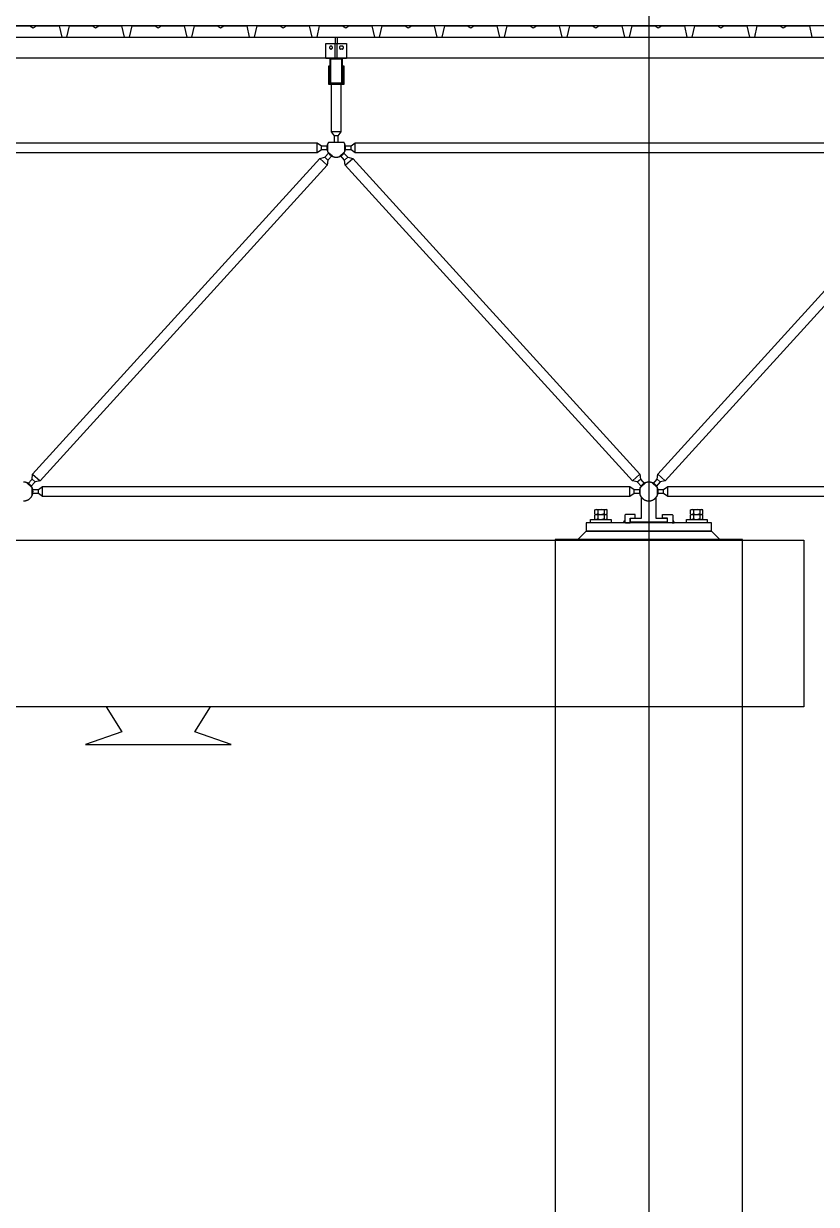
# Model space of a CAD drawing. Header units: centimetres. Extents: x 26200 to 152500, y -600 to 9300.
# Drawn here: x 130665 to 131045, y 1481 to 2048 of the extents above; entities that cross this region are included whole.
import ezdxf

# ---------------------------------------------------------------- set-up
doc = ezdxf.new("R2010")
doc.units = ezdxf.units.CM
doc.layers.add('ROTAS-KESIT-KANAL-UFLEME', color=20, linetype='Continuous')
doc.layers.add('ROTAS-MIMARI-KESIT', color=8, linetype='Continuous')

msp = doc.modelspace()

# ---------------------------------------------------------------- hatches: boundary and pattern name
at = {"layer": 'ROTAS-MIMARI-KESIT'}
for points in [[(130953.2, 1808.69), (130953.5, 1808.39), (130952.5, 1808.39), (130952.5, 1808.42), (130952.5, 1808.45), (130952.5, 1808.49), (130952.51, 1808.52), (130952.51, 1808.56), (130952.52, 1808.59), (130952.53, 1808.62), (130952.53, 1808.66), (130952.54, 1808.69), (130952.56, 1808.72), (130952.57, 1808.75), (130952.58, 1808.79), (130952.59, 1808.82), (130952.61, 1808.85), (130952.63, 1808.88), (130952.64, 1808.91), (130952.66, 1808.94), (130952.68, 1808.96), (130952.7, 1808.99), (130952.72, 1809.02), (130952.74, 1809.04), (130952.77, 1809.07), (130952.79, 1809.09), (130952.82, 1809.12), (130952.84, 1809.14), (130952.87, 1809.16), (130952.89, 1809.18), (130952.92, 1809.2), (130952.95, 1809.22), (130952.98, 1809.24), (130953.01, 1809.26), (130953.04, 1809.28), (130953.07, 1809.29), (130953.1, 1809.3), (130953.13, 1809.32), (130953.17, 1809.33), (130953.2, 1809.34)], [(130976.2, 1808.69), (130975.9, 1808.39), (130976.9, 1808.39), (130976.9, 1808.42), (130976.9, 1808.45), (130976.89, 1808.49), (130976.89, 1808.52), (130976.88, 1808.56), (130976.88, 1808.59), (130976.87, 1808.62), (130976.86, 1808.66), (130976.85, 1808.69), (130976.84, 1808.72), (130976.83, 1808.75), (130976.81, 1808.79), (130976.8, 1808.82), (130976.78, 1808.85), (130976.77, 1808.88), (130976.75, 1808.91), (130976.73, 1808.94), (130976.71, 1808.96), (130976.69, 1808.99), (130976.67, 1809.02), (130976.65, 1809.04), (130976.63, 1809.07), (130976.6, 1809.09), (130976.58, 1809.12), (130976.55, 1809.14), (130976.53, 1809.16), (130976.5, 1809.18), (130976.47, 1809.2), (130976.44, 1809.22), (130976.42, 1809.24), (130976.39, 1809.26), (130976.36, 1809.28), (130976.32, 1809.29), (130976.29, 1809.3), (130976.26, 1809.32), (130976.23, 1809.33), (130976.2, 1809.34)]]:
    msp.add_hatch(color=256, dxfattribs=at).paths.add_polyline_path(points, flags=0)

# ---------------------------------------------------------------- linework, layer by layer
at = {"layer": 'ROTAS-KESIT-KANAL-UFLEME'}
msp.add_lwpolyline([(130417.23, 1800), (131039.1, 1800), (131039.1, 1720), (130417.23, 1720)], close=True, dxfattribs=at)
msp.add_lwpolyline([(130704.36, 1720), (130711.86, 1708), (130694.36, 1702), (130764.36, 1702), (130746.86, 1708), (130754.36, 1720)], dxfattribs=at)
at = {"layer": 'ROTAS-MIMARI-KESIT'}
for p, q in [((130938.76, 1814.51), (130939.24, 1814.79)), ((130938.76, 1812.66), (130938.76, 1814.51)), ((130939.24, 1814.79), (130940.2, 1814.79)), ((130940.2, 1814.51), (130939.72, 1814.79)), ((130940.2, 1814.79), (130943.2, 1814.79)), ((130940.2, 1814.51), (130941.2, 1814.79)), ((130940.2, 1814.51), (130940.2, 1812.66)), ((130943.2, 1814.51), (130942.2, 1814.79)), ((130943.2, 1814.79), (130944.16, 1814.79)), ((130943.2, 1814.51), (130943.68, 1814.79)), ((130943.2, 1814.51), (130943.2, 1812.66)), ((130944.64, 1814.51), (130944.16, 1814.79)), ((130944.64, 1812.66), (130944.64, 1814.51)), ((130984.76, 1814.51), (130985.24, 1814.79)), ((130984.76, 1812.66), (130984.76, 1814.51)), ((130985.24, 1814.79), (130986.2, 1814.79)), ((130986.2, 1814.51), (130985.72, 1814.79)), ((130986.2, 1814.79), (130989.2, 1814.79)), ((130986.2, 1814.51), (130987.2, 1814.79)), ((130986.2, 1814.51), (130986.2, 1812.66)), ((130989.2, 1814.51), (130988.2, 1814.79)), ((130989.2, 1814.79), (130990.16, 1814.79)), ((130989.2, 1814.51), (130989.68, 1814.79)), ((130989.2, 1814.51), (130989.2, 1812.66)), ((130990.64, 1814.51), (130990.16, 1814.79)), ((130990.64, 1812.66), (130990.64, 1814.51)), ((130938.76, 1812.66), (130939.24, 1812.39)), ((130938.76, 1812.11), (130939.24, 1812.39)), ((130938.76, 1810.26), (130938.76, 1812.11)), ((130938.76, 1810.26), (130939.24, 1809.99)), ((130939.24, 1812.39), (130940.2, 1812.39)), ((130939.24, 1812.39), (130940.2, 1812.39)), ((130939.24, 1809.99), (130940.2, 1809.99)), ((130940.2, 1812.66), (130939.72, 1812.39)), ((130940.2, 1812.11), (130939.72, 1812.39)), ((130940.2, 1810.26), (130939.72, 1809.99)), ((130940.2, 1812.66), (130941.2, 1812.39)), ((130940.2, 1812.39), (130943.2, 1812.39)), ((130940.2, 1812.39), (130943.2, 1812.39)), ((130940.2, 1812.11), (130941.2, 1812.39)), ((130940.2, 1812.11), (130940.2, 1810.26)), ((130940.2, 1810.26), (130941.2, 1809.99)), ((130940.2, 1809.99), (130943.2, 1809.99)), ((130943.2, 1812.66), (130942.2, 1812.39)), ((130943.2, 1812.11), (130942.2, 1812.39)), ((130943.2, 1810.26), (130942.2, 1809.99)), ((130943.2, 1812.66), (130943.68, 1812.39)), ((130943.2, 1812.39), (130944.16, 1812.39)), ((130943.2, 1812.39), (130944.16, 1812.39)), ((130943.2, 1812.11), (130943.68, 1812.39)), ((130943.2, 1812.11), (130943.2, 1810.26)), ((130943.2, 1810.26), (130943.68, 1809.99)), ((130943.2, 1809.99), (130944.16, 1809.99)), ((130944.64, 1812.66), (130944.16, 1812.39)), ((130944.64, 1812.11), (130944.16, 1812.39)), ((130944.64, 1810.26), (130944.16, 1809.99)), ((130944.64, 1810.26), (130944.64, 1812.11)), ((130984.76, 1812.66), (130985.24, 1812.39)), ((130984.76, 1812.11), (130985.24, 1812.39)), ((130984.76, 1810.26), (130984.76, 1812.11)), ((130984.76, 1810.26), (130985.24, 1809.99)), ((130985.24, 1812.39), (130986.2, 1812.39)), ((130985.24, 1812.39), (130986.2, 1812.39)), ((130985.24, 1809.99), (130986.2, 1809.99)), ((130986.2, 1812.66), (130985.72, 1812.39)), ((130986.2, 1812.11), (130985.72, 1812.39)), ((130986.2, 1810.26), (130985.72, 1809.99)), ((130986.2, 1812.66), (130987.2, 1812.39)), ((130986.2, 1812.39), (130989.2, 1812.39)), ((130986.2, 1812.39), (130989.2, 1812.39)), ((130986.2, 1812.11), (130987.2, 1812.39)), ((130986.2, 1812.11), (130986.2, 1810.26)), ((130986.2, 1810.26), (130987.2, 1809.99)), ((130986.2, 1809.99), (130989.2, 1809.99)), ((130989.2, 1812.66), (130988.2, 1812.39)), ((130989.2, 1812.11), (130988.2, 1812.39)), ((130989.2, 1810.26), (130988.2, 1809.99)), ((130989.2, 1812.66), (130989.68, 1812.39)), ((130989.2, 1812.39), (130990.16, 1812.39)), ((130989.2, 1812.39), (130990.16, 1812.39)), ((130989.2, 1812.11), (130989.68, 1812.39)), ((130989.2, 1812.11), (130989.2, 1810.26)), ((130989.2, 1810.26), (130989.68, 1809.99)), ((130989.2, 1809.99), (130990.16, 1809.99)), ((130990.64, 1812.66), (130990.16, 1812.39)), ((130990.64, 1812.11), (130990.16, 1812.39)), ((130990.64, 1810.26), (130990.16, 1809.99)), ((130990.64, 1810.26), (130990.64, 1812.11))]:
    msp.add_line(p, q, dxfattribs=at)
for points in [[(130964.7, 2658.48), (130964.7, 925.39)], [(147194.7, 2046.99), (129122.2, 2046.99)], [(130656.74, 2046.99), (130667.74, 2046.99), (130669.24, 2045.99), (130670.74, 2046.99), (130681.74, 2046.99), (130682.99, 2041.49), (130685.49, 2041.49), (130686.74, 2046.99), (130697.74, 2046.99), (130699.24, 2045.99), (130700.74, 2046.99), (130711.74, 2046.99), (130712.99, 2041.49), (130715.49, 2041.49), (130716.74, 2046.99), (130727.74, 2046.99), (130729.24, 2045.99), (130730.74, 2046.99), (130741.74, 2046.99), (130742.99, 2041.49), (130745.49, 2041.49), (130745.93, 2043.44)], [(130742.54, 2043.44), (130742.99, 2041.49), (130745.49, 2041.49), (130746.74, 2046.99), (130757.74, 2046.99), (130759.24, 2045.99), (130760.74, 2046.99), (130771.74, 2046.99), (130772.99, 2041.49), (130775.49, 2041.49), (130776.74, 2046.99), (130787.74, 2046.99), (130789.24, 2045.99), (130790.74, 2046.99), (130801.74, 2046.99), (130802.99, 2041.49), (130805.49, 2041.49), (130806.74, 2046.99), (130817.74, 2046.99), (130819.24, 2045.99), (130820.74, 2046.99), (130831.74, 2046.99), (130832.99, 2041.49), (130835.49, 2041.49), (130835.93, 2043.44)], [(130832.54, 2043.44), (130832.99, 2041.49), (130835.49, 2041.49), (130836.74, 2046.99), (130847.74, 2046.99), (130849.24, 2045.99), (130850.74, 2046.99), (130861.74, 2046.99), (130862.99, 2041.49), (130865.49, 2041.49), (130866.74, 2046.99), (130877.74, 2046.99), (130879.24, 2045.99), (130880.74, 2046.99), (130891.74, 2046.99), (130892.99, 2041.49), (130895.49, 2041.49), (130896.74, 2046.99), (130907.74, 2046.99), (130909.24, 2045.99), (130910.74, 2046.99), (130921.74, 2046.99), (130922.99, 2041.49), (130925.49, 2041.49), (130925.93, 2043.44)], [(130922.54, 2043.44), (130922.99, 2041.49), (130925.49, 2041.49), (130926.74, 2046.99), (130937.74, 2046.99), (130939.24, 2045.99), (130940.74, 2046.99), (130951.74, 2046.99), (130952.99, 2041.49), (130955.49, 2041.49), (130956.74, 2046.99), (130967.74, 2046.99), (130969.24, 2045.99), (130970.74, 2046.99), (130981.74, 2046.99), (130982.99, 2041.49), (130985.49, 2041.49), (130986.74, 2046.99), (130997.74, 2046.99), (130999.24, 2045.99), (131000.74, 2046.99), (131011.74, 2046.99), (131012.99, 2041.49), (131015.49, 2041.49), (131015.93, 2043.44)], [(131012.54, 2043.44), (131012.99, 2041.49), (131015.49, 2041.49), (131016.74, 2046.99), (131027.74, 2046.99), (131029.24, 2045.99), (131030.74, 2046.99), (131041.74, 2046.99), (131042.99, 2041.49), (131045.49, 2041.49)], [(129112.2, 2041.49), (138109.7, 2041.49)], [(130814.2, 2041.49), (130814.2, 2038.49)], [(130815.2, 2041.49), (130815.2, 2038.49)], [(130814.2, 2031.49), (130814.2, 2038.49)], [(130815.2, 2031.49), (130815.2, 2038.49)], [(130816.9, 2037.19), (130816.88, 2037.19), (130816.87, 2037.19), (130816.85, 2037.18), (130816.83, 2037.18), (130816.82, 2037.18), (130816.8, 2037.18), (130816.79, 2037.18), (130816.77, 2037.17), (130816.75, 2037.17), (130816.74, 2037.17), (130816.72, 2037.16), (130816.7, 2037.16), (130816.69, 2037.15), (130816.67, 2037.15), (130816.66, 2037.14), (130816.64, 2037.14), (130816.62, 2037.13), (130816.61, 2037.12), (130816.59, 2037.12), (130816.58, 2037.11), (130816.56, 2037.1), (130816.54, 2037.09), (130816.53, 2037.08), (130816.51, 2037.07), (130816.5, 2037.06), (130816.48, 2037.05), (130816.47, 2037.04), (130816.46, 2037.03), (130816.44, 2037.02), (130816.43, 2037.01), (130816.42, 2036.99), (130816.4, 2036.98), (130816.39, 2036.97), (130816.38, 2036.96), (130816.37, 2036.94), (130816.35, 2036.93), (130816.34, 2036.91), (130816.33, 2036.9), (130816.32, 2036.88), (130816.31, 2036.87), (130816.3, 2036.85), (130816.29, 2036.84), (130816.28, 2036.82), (130816.28, 2036.81), (130816.27, 2036.79), (130816.26, 2036.78), (130816.25, 2036.76), (130816.25, 2036.74), (130816.24, 2036.73), (130816.23, 2036.71), (130816.23, 2036.7), (130816.22, 2036.68), (130816.22, 2036.66), (130816.22, 2036.65), (130816.21, 2036.63), (130816.21, 2036.61), (130816.21, 2036.6), (130816.2, 2036.58), (130816.2, 2036.57), (130816.2, 2036.55), (130816.2, 2036.53), (130816.2, 2036.52), (130816.2, 2036.5), (130816.2, 2036.49), (130816.2, 2036.47), (130816.2, 2036.46), (130816.2, 2036.44), (130816.2, 2036.42), (130816.2, 2036.41), (130816.2, 2036.39), (130816.21, 2036.38), (130816.21, 2036.36), (130816.21, 2036.34), (130816.22, 2036.33), (130816.22, 2036.31), (130816.22, 2036.29), (130816.23, 2036.28), (130816.23, 2036.26), (130816.24, 2036.25), (130816.25, 2036.23), (130816.25, 2036.21), (130816.26, 2036.2), (130816.27, 2036.18), (130816.28, 2036.16), (130816.28, 2036.15), (130816.29, 2036.13), (130816.3, 2036.12), (130816.31, 2036.1), (130816.32, 2036.09), (130816.33, 2036.07), (130816.34, 2036.06), (130816.35, 2036.05), (130816.37, 2036.03), (130816.38, 2036.02), (130816.39, 2036), (130816.4, 2035.99), (130816.42, 2035.98), (130816.43, 2035.97), (130816.44, 2035.95), (130816.46, 2035.94), (130816.47, 2035.93), (130816.48, 2035.92), (130816.5, 2035.91), (130816.51, 2035.9), (130816.53, 2035.89), (130816.54, 2035.88), (130816.56, 2035.87), (130816.58, 2035.86), (130816.59, 2035.86), (130816.61, 2035.85), (130816.62, 2035.84), (130816.64, 2035.84), (130816.66, 2035.83), (130816.67, 2035.82), (130816.69, 2035.82), (130816.7, 2035.81), (130816.72, 2035.81), (130816.74, 2035.81), (130816.75, 2035.8), (130816.77, 2035.8), (130816.79, 2035.8), (130816.8, 2035.79), (130816.82, 2035.79), (130816.83, 2035.79), (130816.85, 2035.79), (130816.87, 2035.79), (130816.88, 2035.79), (130816.9, 2035.79)], [(130817.5, 2037.19), (130816.9, 2037.19)], [(130817.5, 2035.79), (130816.9, 2035.79)], [(130817.5, 2035.79), (130817.51, 2035.79), (130817.53, 2035.79), (130817.54, 2035.79), (130817.56, 2035.79), (130817.58, 2035.79), (130817.59, 2035.79), (130817.61, 2035.8), (130817.62, 2035.8), (130817.64, 2035.8), (130817.66, 2035.81), (130817.67, 2035.81), (130817.69, 2035.81), (130817.71, 2035.82), (130817.72, 2035.82), (130817.74, 2035.83), (130817.76, 2035.84), (130817.77, 2035.84), (130817.79, 2035.85), (130817.8, 2035.86), (130817.82, 2035.86), (130817.83, 2035.87), (130817.85, 2035.88), (130817.87, 2035.89), (130817.88, 2035.9), (130817.9, 2035.91), (130817.91, 2035.92), (130817.92, 2035.93), (130817.94, 2035.94), (130817.95, 2035.95), (130817.97, 2035.97), (130817.98, 2035.98), (130817.99, 2035.99), (130818.01, 2036), (130818.02, 2036.02), (130818.03, 2036.03), (130818.04, 2036.05), (130818.05, 2036.06), (130818.06, 2036.07), (130818.07, 2036.09), (130818.08, 2036.1), (130818.09, 2036.12), (130818.1, 2036.13), (130818.11, 2036.15), (130818.12, 2036.16), (130818.13, 2036.18), (130818.13, 2036.2), (130818.14, 2036.21), (130818.15, 2036.23), (130818.15, 2036.25), (130818.16, 2036.26), (130818.17, 2036.28), (130818.17, 2036.29), (130818.17, 2036.31), (130818.18, 2036.33), (130818.18, 2036.34), (130818.19, 2036.36), (130818.19, 2036.38), (130818.19, 2036.39), (130818.19, 2036.41), (130818.19, 2036.42), (130818.2, 2036.44), (130818.2, 2036.46), (130818.2, 2036.47), (130818.2, 2036.49), (130818.2, 2036.5), (130818.2, 2036.52), (130818.2, 2036.53), (130818.19, 2036.55), (130818.19, 2036.57), (130818.19, 2036.58), (130818.19, 2036.6), (130818.19, 2036.61), (130818.18, 2036.63), (130818.18, 2036.65), (130818.17, 2036.66), (130818.17, 2036.68), (130818.17, 2036.7), (130818.16, 2036.71), (130818.15, 2036.73), (130818.15, 2036.74), (130818.14, 2036.76), (130818.13, 2036.78), (130818.13, 2036.79), (130818.12, 2036.81), (130818.11, 2036.82), (130818.1, 2036.84), (130818.09, 2036.85), (130818.08, 2036.87), (130818.07, 2036.88), (130818.06, 2036.9), (130818.05, 2036.91), (130818.04, 2036.93), (130818.03, 2036.94), (130818.02, 2036.96), (130818.01, 2036.97), (130817.99, 2036.98), (130817.98, 2036.99), (130817.97, 2037.01), (130817.95, 2037.02), (130817.94, 2037.03), (130817.92, 2037.04), (130817.91, 2037.05), (130817.9, 2037.06), (130817.88, 2037.07), (130817.87, 2037.08), (130817.85, 2037.09), (130817.83, 2037.1), (130817.82, 2037.11), (130817.8, 2037.12), (130817.79, 2037.12), (130817.77, 2037.13), (130817.76, 2037.14), (130817.74, 2037.14), (130817.72, 2037.15), (130817.71, 2037.15), (130817.69, 2037.16), (130817.67, 2037.16), (130817.66, 2037.17), (130817.64, 2037.17), (130817.62, 2037.17), (130817.61, 2037.18), (130817.59, 2037.18), (130817.58, 2037.18), (130817.56, 2037.18), (130817.54, 2037.18), (130817.53, 2037.19), (130817.51, 2037.19), (130817.5, 2037.19)], [(129112.2, 2031.49), (138109.7, 2031.49)], [(130809.7, 2031.49), (130819.7, 2031.49)], [(130817.7, 2019.19), (130817.7, 2031.19), (130811.7, 2031.19), (130811.7, 2019.19)], [(130811.1, 2025.89), (130811.6, 2025.89)], [(130811.1, 2024.49), (130811.6, 2024.49)], [(130817.8, 2025.89), (130818.3, 2025.89)], [(130817.8, 2024.49), (130818.3, 2024.49)], [(130812.28, 2018.69), (130812.28, 1996.09), (130813.7, 1994.09), (130813.7, 1991.09)], [(130815.7, 1991.09), (130815.7, 1994.09), (130817.11, 1996.09), (130817.11, 2018.69)], [(130817.11, 1996.09), (130812.28, 1996.09)], [(130518.8, 1989.39), (130521.8, 1989.39), (130523.8, 1990.8), (130805.6, 1990.8), (130807.6, 1989.39), (130810.6, 1989.39)], [(130805.6, 1985.97), (130805.6, 1990.8)], [(130811.1, 1991.09), (130811.01, 1990.97), (130810.93, 1990.84), (130810.85, 1990.71), (130810.77, 1990.58), (130810.7, 1990.45), (130810.63, 1990.31), (130810.56, 1990.17), (130810.51, 1990.02), (130810.45, 1989.88), (130810.43, 1989.8), (130810.4, 1989.73), (130810.38, 1989.65), (130810.36, 1989.57), (130810.34, 1989.5), (130810.32, 1989.42), (130810.3, 1989.34), (130810.28, 1989.26), (130810.27, 1989.19), (130810.26, 1989.11), (130810.24, 1989.03), (130810.23, 1988.95), (130810.22, 1988.87), (130810.22, 1988.79), (130810.21, 1988.71), (130810.2, 1988.63), (130810.2, 1988.55), (130810.2, 1988.47), (130810.2, 1988.39), (130810.2, 1988.31), (130810.2, 1988.23), (130810.2, 1988.15), (130810.21, 1988.07), (130810.21, 1987.99), (130810.22, 1987.92), (130810.23, 1987.84), (130810.24, 1987.76), (130810.25, 1987.68), (130810.28, 1987.53), (130810.31, 1987.37), (130810.35, 1987.22), (130810.39, 1987.07), (130810.44, 1986.93), (130810.49, 1986.79), (130810.55, 1986.65), (130810.61, 1986.51), (130810.67, 1986.37), (130810.74, 1986.24), (130810.81, 1986.11), (130810.89, 1985.98), (130810.98, 1985.86), (130811.07, 1985.73), (130811.16, 1985.61), (130811.26, 1985.49), (130811.36, 1985.37), (130811.47, 1985.25), (130811.52, 1985.2), (130811.58, 1985.14), (130811.64, 1985.09), (130811.69, 1985.04), (130811.75, 1984.98), (130811.81, 1984.93), (130811.88, 1984.88), (130811.94, 1984.83), (130812, 1984.78), (130812.07, 1984.74), (130812.13, 1984.69), (130812.2, 1984.65), (130812.26, 1984.6), (130812.33, 1984.56), (130812.4, 1984.52), (130812.47, 1984.48), (130812.54, 1984.44), (130812.61, 1984.4), (130812.68, 1984.36), (130812.75, 1984.33), (130812.82, 1984.3), (130812.9, 1984.26), (130812.97, 1984.23), (130813.04, 1984.2), (130813.12, 1984.17), (130813.19, 1984.15), (130813.27, 1984.12), (130813.34, 1984.1), (130813.49, 1984.05), (130813.64, 1984.01), (130813.79, 1983.98), (130813.95, 1983.95), (130814.1, 1983.93), (130814.25, 1983.91), (130814.4, 1983.9), (130814.55, 1983.89), (130814.7, 1983.89), (130814.85, 1983.89), (130815, 1983.9), (130815.15, 1983.91), (130815.3, 1983.93), (130815.45, 1983.95), (130815.6, 1983.98), (130815.75, 1984.01), (130815.9, 1984.05), (130816.05, 1984.1), (130816.13, 1984.12), (130816.2, 1984.15), (130816.28, 1984.17), (130816.35, 1984.2), (130816.43, 1984.23), (130816.5, 1984.26), (130816.57, 1984.3), (130816.64, 1984.33), (130816.71, 1984.36), (130816.79, 1984.4), (130816.86, 1984.44), (130816.93, 1984.48), (130816.99, 1984.52), (130817.06, 1984.56), (130817.13, 1984.6), (130817.2, 1984.65), (130817.26, 1984.69), (130817.33, 1984.74), (130817.39, 1984.78), (130817.46, 1984.83), (130817.52, 1984.88), (130817.58, 1984.93), (130817.64, 1984.98), (130817.7, 1985.04), (130817.76, 1985.09), (130817.82, 1985.14), (130817.87, 1985.2), (130817.93, 1985.25), (130818.04, 1985.37), (130818.14, 1985.49), (130818.24, 1985.61), (130818.33, 1985.73), (130818.42, 1985.86), (130818.5, 1985.98), (130818.58, 1986.11), (130818.65, 1986.24), (130818.72, 1986.37), (130818.79, 1986.51), (130818.85, 1986.65), (130818.9, 1986.79), (130818.95, 1986.93), (130819, 1987.07), (130819.04, 1987.22), (130819.08, 1987.37), (130819.11, 1987.53), (130819.14, 1987.68), (130819.15, 1987.76), (130819.16, 1987.84), (130819.17, 1987.92), (130819.18, 1987.99), (130819.19, 1988.07), (130819.19, 1988.15), (130819.19, 1988.23), (130819.2, 1988.31), (130819.2, 1988.39), (130819.2, 1988.47), (130819.19, 1988.55), (130819.19, 1988.63), (130819.19, 1988.71), (130819.18, 1988.79), (130819.17, 1988.87), (130819.16, 1988.95), (130819.15, 1989.03), (130819.14, 1989.11), (130819.13, 1989.19), (130819.11, 1989.26), (130819.09, 1989.34), (130819.08, 1989.42), (130819.06, 1989.5), (130819.04, 1989.57), (130819.02, 1989.65), (130818.99, 1989.73), (130818.97, 1989.8), (130818.94, 1989.88), (130818.89, 1990.02), (130818.83, 1990.17), (130818.77, 1990.31), (130818.7, 1990.45), (130818.63, 1990.58), (130818.55, 1990.71), (130818.47, 1990.84), (130818.38, 1990.97), (130818.3, 1991.09)], [(130810.6, 1986.53), (130810.6, 1990.24)], [(130811.1, 1991.09), (130818.3, 1991.09)], [(130815.7, 1994.09), (130813.7, 1994.09)], [(130818.8, 1989.39), (130821.8, 1989.39), (130823.8, 1990.8), (131105.6, 1990.8), (131107.6, 1989.39), (131110.6, 1989.39)], [(130818.8, 1986.53), (130818.8, 1990.24)], [(130823.8, 1985.97), (130823.8, 1990.8)], [(130810.6, 1987.39), (130807.6, 1987.39), (130805.6, 1985.97), (130523.8, 1985.97), (130521.8, 1987.39), (130518.8, 1987.39)], [(130807.6, 1987.39), (130807.6, 1989.39)], [(130809.18, 1983.81), (130810.66, 1982.46)], [(130810.57, 1986.6), (130813.31, 1984.11)], [(130816.08, 1984.11), (130818.83, 1986.6)], [(130818.73, 1982.46), (130820.21, 1983.81)], [(131110.6, 1987.39), (131107.6, 1987.39), (131105.6, 1985.97), (130823.8, 1985.97), (130821.8, 1987.39), (130818.8, 1987.39)], [(130821.8, 1987.39), (130821.8, 1989.39)], [(130806.79, 1983.28), (130810.36, 1980.03)], [(130819.03, 1980.03), (130822.61, 1983.28)], [(130669.03, 1831.74), (130672.61, 1828.5)], [(130956.79, 1828.5), (130960.36, 1831.74)], [(130969.03, 1831.74), (130972.61, 1828.5)], [(130664.6, 1818.89), (130664.7, 1818.89), (130664.8, 1818.89), (130664.9, 1818.89), (130665, 1818.9), (130665.1, 1818.9), (130665.2, 1818.92), (130665.31, 1818.93), (130665.41, 1818.94), (130665.52, 1818.96), (130665.62, 1818.98), (130665.73, 1819.01), (130665.83, 1819.03), (130665.94, 1819.06), (130666.04, 1819.09), (130666.15, 1819.13), (130666.25, 1819.16), (130666.35, 1819.2), (130666.46, 1819.25), (130666.56, 1819.29), (130666.66, 1819.34), (130666.76, 1819.39), (130666.86, 1819.44), (130666.96, 1819.5), (130667.06, 1819.56), (130667.16, 1819.62), (130667.26, 1819.68), (130667.35, 1819.75), (130667.44, 1819.82), (130667.53, 1819.89), (130667.62, 1819.97), (130667.71, 1820.04), (130667.8, 1820.12), (130667.88, 1820.2), (130667.96, 1820.29), (130668.04, 1820.37), (130668.12, 1820.46), (130668.19, 1820.55), (130668.26, 1820.64), (130668.33, 1820.73), (130668.4, 1820.83), (130668.46, 1820.92), (130668.53, 1821.02), (130668.58, 1821.12), (130668.64, 1821.22), (130668.69, 1821.32), (130668.75, 1821.42), (130668.79, 1821.52), (130668.84, 1821.63), (130668.88, 1821.73), (130668.92, 1821.83), (130668.96, 1821.94), (130668.99, 1822.04), (130669.02, 1822.15), (130669.05, 1822.25), (130669.08, 1822.36), (130669.1, 1822.46), (130669.12, 1822.57), (130669.14, 1822.67), (130669.16, 1822.78), (130669.17, 1822.88), (130669.18, 1822.98), (130669.19, 1823.08), (130669.19, 1823.19), (130669.2, 1823.29), (130669.2, 1823.39), (130669.2, 1823.49), (130669.19, 1823.59), (130669.19, 1823.69), (130669.18, 1823.79), (130669.17, 1823.89), (130669.16, 1824), (130669.14, 1824.1), (130669.12, 1824.21), (130669.1, 1824.31), (130669.08, 1824.41), (130669.05, 1824.52), (130669.02, 1824.62), (130668.99, 1824.73), (130668.96, 1824.83), (130668.92, 1824.94), (130668.88, 1825.04), (130668.84, 1825.15), (130668.79, 1825.25), (130668.75, 1825.35), (130668.69, 1825.45), (130668.64, 1825.55), (130668.58, 1825.65), (130668.53, 1825.75), (130668.46, 1825.85), (130668.4, 1825.94), (130668.33, 1826.04), (130668.26, 1826.13), (130668.19, 1826.22), (130668.12, 1826.31), (130668.04, 1826.4), (130667.96, 1826.49), (130667.88, 1826.57), (130667.8, 1826.65), (130667.71, 1826.73), (130667.62, 1826.81), (130667.53, 1826.88), (130667.44, 1826.95), (130667.35, 1827.02), (130667.26, 1827.09), (130667.16, 1827.15), (130667.06, 1827.21), (130666.96, 1827.27), (130666.86, 1827.33), (130666.76, 1827.38), (130666.66, 1827.43), (130666.56, 1827.48), (130666.46, 1827.53), (130666.35, 1827.57), (130666.25, 1827.61), (130666.15, 1827.65), (130666.04, 1827.68), (130665.94, 1827.71), (130665.83, 1827.74), (130665.73, 1827.77), (130665.62, 1827.79), (130665.52, 1827.81), (130665.41, 1827.83), (130665.31, 1827.84), (130665.2, 1827.86), (130665.1, 1827.87), (130665, 1827.88), (130664.9, 1827.88), (130664.8, 1827.89), (130664.7, 1827.89), (130664.6, 1827.89)], [(130666.08, 1827.67), (130668.83, 1825.17)], [(130668.73, 1829.31), (130670.21, 1827.97)], [(130668.8, 1824.39), (130671.8, 1824.39), (130673.8, 1825.8), (130955.6, 1825.8), (130957.6, 1824.39), (130960.6, 1824.39)], [(130668.8, 1821.53), (130668.8, 1825.24)], [(130673.8, 1820.97), (130673.8, 1825.8)], [(130955.6, 1820.97), (130955.6, 1825.8)], [(130959.18, 1827.97), (130960.66, 1829.31)], [(130968.3, 1820.69), (130968.38, 1820.81), (130968.47, 1820.93), (130968.55, 1821.06), (130968.63, 1821.19), (130968.7, 1821.33), (130968.77, 1821.46), (130968.83, 1821.61), (130968.89, 1821.75), (130968.94, 1821.9), (130968.97, 1821.97), (130968.99, 1822.05), (130969.02, 1822.12), (130969.04, 1822.2), (130969.06, 1822.28), (130969.08, 1822.35), (130969.09, 1822.43), (130969.11, 1822.51), (130969.13, 1822.59), (130969.14, 1822.67), (130969.15, 1822.74), (130969.16, 1822.82), (130969.17, 1822.9), (130969.18, 1822.98), (130969.19, 1823.06), (130969.19, 1823.14), (130969.19, 1823.22), (130969.2, 1823.3), (130969.2, 1823.38), (130969.2, 1823.46), (130969.19, 1823.54), (130969.19, 1823.62), (130969.19, 1823.7), (130969.18, 1823.78), (130969.17, 1823.86), (130969.16, 1823.94), (130969.15, 1824.01), (130969.14, 1824.09), (130969.11, 1824.25), (130969.08, 1824.4), (130969.04, 1824.55), (130969, 1824.7), (130968.95, 1824.84), (130968.9, 1824.99), (130968.85, 1825.13), (130968.79, 1825.27), (130968.72, 1825.4), (130968.65, 1825.53), (130968.58, 1825.66), (130968.5, 1825.79), (130968.42, 1825.92), (130968.33, 1826.04), (130968.24, 1826.17), (130968.14, 1826.29), (130968.04, 1826.4), (130967.93, 1826.52), (130967.87, 1826.58), (130967.82, 1826.63), (130967.76, 1826.68), (130967.7, 1826.74), (130967.64, 1826.79), (130967.58, 1826.84), (130967.52, 1826.89), (130967.46, 1826.94), (130967.39, 1826.99), (130967.33, 1827.04), (130967.26, 1827.08), (130967.2, 1827.13), (130967.13, 1827.17), (130967.06, 1827.21), (130966.99, 1827.26), (130966.93, 1827.3), (130966.86, 1827.34), (130966.79, 1827.37), (130966.71, 1827.41), (130966.64, 1827.44), (130966.57, 1827.48), (130966.5, 1827.51), (130966.43, 1827.54), (130966.35, 1827.57), (130966.28, 1827.6), (130966.2, 1827.63), (130966.13, 1827.65), (130966.05, 1827.68), (130965.9, 1827.72), (130965.75, 1827.76), (130965.6, 1827.79), (130965.45, 1827.82), (130965.3, 1827.85), (130965.15, 1827.86), (130965, 1827.88), (130964.85, 1827.88), (130964.7, 1827.89), (130964.55, 1827.88), (130964.4, 1827.88), (130964.25, 1827.86), (130964.1, 1827.85), (130963.95, 1827.82), (130963.79, 1827.79), (130963.64, 1827.76), (130963.49, 1827.72), (130963.34, 1827.68), (130963.27, 1827.65), (130963.19, 1827.63), (130963.12, 1827.6), (130963.04, 1827.57), (130962.97, 1827.54), (130962.9, 1827.51), (130962.82, 1827.48), (130962.75, 1827.44), (130962.68, 1827.41), (130962.61, 1827.37), (130962.54, 1827.34), (130962.47, 1827.3), (130962.4, 1827.26), (130962.33, 1827.21), (130962.26, 1827.17), (130962.2, 1827.13), (130962.13, 1827.08), (130962.07, 1827.04), (130962, 1826.99), (130961.94, 1826.94), (130961.88, 1826.89), (130961.81, 1826.84), (130961.75, 1826.79), (130961.69, 1826.74), (130961.64, 1826.68), (130961.58, 1826.63), (130961.52, 1826.58), (130961.47, 1826.52), (130961.36, 1826.4), (130961.26, 1826.29), (130961.16, 1826.17), (130961.07, 1826.04), (130960.98, 1825.92), (130960.89, 1825.79), (130960.81, 1825.66), (130960.74, 1825.53), (130960.67, 1825.4), (130960.61, 1825.27), (130960.55, 1825.13), (130960.49, 1824.99), (130960.44, 1824.84), (130960.39, 1824.7), (130960.35, 1824.55), (130960.31, 1824.4), (130960.28, 1824.25), (130960.25, 1824.09), (130960.24, 1824.01), (130960.23, 1823.94), (130960.22, 1823.86), (130960.21, 1823.78), (130960.21, 1823.7), (130960.2, 1823.62), (130960.2, 1823.54), (130960.2, 1823.46), (130960.2, 1823.38), (130960.2, 1823.3), (130960.2, 1823.22), (130960.2, 1823.14), (130960.21, 1823.06), (130960.22, 1822.98), (130960.22, 1822.9), (130960.23, 1822.82), (130960.24, 1822.74), (130960.26, 1822.67), (130960.27, 1822.59), (130960.28, 1822.51), (130960.3, 1822.43), (130960.32, 1822.35), (130960.34, 1822.28), (130960.36, 1822.2), (130960.38, 1822.12), (130960.4, 1822.05), (130960.43, 1821.97), (130960.45, 1821.9), (130960.51, 1821.75), (130960.56, 1821.61), (130960.63, 1821.46), (130960.7, 1821.33), (130960.77, 1821.19), (130960.85, 1821.06), (130960.93, 1820.93), (130961.01, 1820.81), (130961.1, 1820.69)], [(130960.57, 1825.17), (130963.31, 1827.67)], [(130960.6, 1821.53), (130960.6, 1825.24)], [(130966.08, 1827.67), (130968.83, 1825.17)], [(130968.73, 1829.31), (130970.21, 1827.97)], [(130968.8, 1824.39), (130971.8, 1824.39), (130973.8, 1825.8), (131255.6, 1825.8), (131257.6, 1824.39), (131260.6, 1824.39)], [(130968.8, 1821.53), (130968.8, 1825.24)], [(130973.8, 1820.97), (130973.8, 1825.8)], [(130960.6, 1822.39), (130957.6, 1822.39), (130955.6, 1820.97), (130673.8, 1820.97), (130671.8, 1822.39), (130668.8, 1822.39)], [(130671.8, 1822.39), (130671.8, 1824.39)], [(130957.6, 1822.39), (130957.6, 1824.39)], [(130961.1, 1820.69), (130961.1, 1810.39)], [(130964.7, 1823.39), (130964.7, 1808.39)], [(130968.3, 1810.39), (130968.3, 1820.69)], [(131260.6, 1822.39), (131257.6, 1822.39), (131255.6, 1820.97), (130973.8, 1820.97), (130971.8, 1822.39), (130968.8, 1822.39)], [(130971.8, 1822.39), (130971.8, 1824.39)], [(130953.2, 1809.34), (130953.18, 1809.33), (130953.16, 1809.33), (130953.14, 1809.32), (130953.13, 1809.32), (130953.11, 1809.31), (130953.09, 1809.3), (130953.07, 1809.29), (130953.06, 1809.28), (130953.04, 1809.28), (130953.02, 1809.27), (130953.01, 1809.26), (130952.99, 1809.25), (130952.97, 1809.24), (130952.96, 1809.23), (130952.94, 1809.22), (130952.92, 1809.2), (130952.91, 1809.19), (130952.89, 1809.18), (130952.87, 1809.17), (130952.86, 1809.16), (130952.84, 1809.14), (130952.83, 1809.13), (130952.81, 1809.12), (130952.8, 1809.1), (130952.78, 1809.09), (130952.77, 1809.07), (130952.76, 1809.06), (130952.74, 1809.04), (130952.73, 1809.03), (130952.72, 1809.01), (130952.7, 1808.99), (130952.69, 1808.98), (130952.68, 1808.96), (130952.67, 1808.94), (130952.66, 1808.93), (130952.65, 1808.91), (130952.64, 1808.89), (130952.62, 1808.88), (130952.62, 1808.86), (130952.61, 1808.84), (130952.6, 1808.82), (130952.59, 1808.8), (130952.58, 1808.78), (130952.57, 1808.77), (130952.56, 1808.75), (130952.56, 1808.73), (130952.55, 1808.71), (130952.54, 1808.69), (130952.54, 1808.67), (130952.53, 1808.65), (130952.53, 1808.63), (130952.52, 1808.61), (130952.52, 1808.59), (130952.52, 1808.58), (130952.51, 1808.56), (130952.51, 1808.54), (130952.51, 1808.52), (130952.5, 1808.5), (130952.5, 1808.48), (130952.5, 1808.46), (130952.5, 1808.44), (130952.5, 1808.42), (130952.5, 1808.41), (130952.5, 1808.39)], [(130953.5, 1808.39), (130952.5, 1808.39)], [(130953.5, 1808.39), (130953.2, 1808.69)], [(130961.1, 1810.39), (130955.8, 1810.39)], [(130955.8, 1810.39), (130955.8, 1808.79)], [(130955.8, 1808.79), (130973.6, 1808.79)], [(130956, 1808.39), (130956, 1808.59)], [(130956, 1808.59), (130973.39, 1808.59)], [(130973.39, 1808.39), (130956, 1808.39)], [(130956.05, 1808.59), (130956.05, 1808.79)], [(130973.6, 1810.39), (130968.3, 1810.39)], [(130973.35, 1808.59), (130973.35, 1808.79)], [(130973.39, 1808.39), (130973.39, 1808.59)], [(130973.6, 1808.79), (130973.6, 1810.39)], [(130975.9, 1808.39), (130976.2, 1808.69)], [(130975.9, 1808.39), (130976.9, 1808.39)], [(130976.9, 1808.39), (130976.9, 1808.41), (130976.9, 1808.42), (130976.9, 1808.44), (130976.89, 1808.46), (130976.89, 1808.48), (130976.89, 1808.5), (130976.89, 1808.52), (130976.89, 1808.54), (130976.88, 1808.56), (130976.88, 1808.58), (130976.88, 1808.59), (130976.87, 1808.61), (130976.87, 1808.63), (130976.86, 1808.65), (130976.86, 1808.67), (130976.85, 1808.69), (130976.84, 1808.71), (130976.84, 1808.73), (130976.83, 1808.75), (130976.82, 1808.77), (130976.82, 1808.78), (130976.81, 1808.8), (130976.8, 1808.82), (130976.79, 1808.84), (130976.78, 1808.86), (130976.77, 1808.88), (130976.76, 1808.89), (130976.75, 1808.91), (130976.74, 1808.93), (130976.73, 1808.94), (130976.72, 1808.96), (130976.7, 1808.98), (130976.69, 1808.99), (130976.68, 1809.01), (130976.67, 1809.03), (130976.65, 1809.04), (130976.64, 1809.06), (130976.63, 1809.07), (130976.61, 1809.09), (130976.6, 1809.1), (130976.58, 1809.12), (130976.57, 1809.13), (130976.55, 1809.14), (130976.54, 1809.16), (130976.52, 1809.17), (130976.51, 1809.18), (130976.49, 1809.19), (130976.47, 1809.2), (130976.46, 1809.22), (130976.44, 1809.23), (130976.42, 1809.24), (130976.41, 1809.25), (130976.39, 1809.26), (130976.37, 1809.27), (130976.36, 1809.28), (130976.34, 1809.28), (130976.32, 1809.29), (130976.3, 1809.3), (130976.29, 1809.31), (130976.27, 1809.32), (130976.25, 1809.32), (130976.23, 1809.33), (130976.22, 1809.33), (130976.2, 1809.34)], [(130919.7, 1800.39), (130919.7, 1200.39)], [(131009.7, 1800.39), (130919.7, 1800.39)], [(131009.7, 1200.39), (131009.7, 1800.39)]]:
    msp.add_lwpolyline(points, dxfattribs=at)
for points in [[(130809.7, 2038.49), (130819.7, 2038.49), (130819.7, 2031.19), (130809.7, 2031.19)], [(130812.9, 2036.49), (130812.9, 2036.5), (130812.9, 2036.52), (130812.9, 2036.53), (130812.89, 2036.55), (130812.89, 2036.57), (130812.89, 2036.58), (130812.89, 2036.6), (130812.89, 2036.61), (130812.88, 2036.63), (130812.88, 2036.65), (130812.87, 2036.66), (130812.87, 2036.68), (130812.87, 2036.7), (130812.86, 2036.71), (130812.85, 2036.73), (130812.85, 2036.74), (130812.84, 2036.76), (130812.83, 2036.78), (130812.83, 2036.79), (130812.82, 2036.81), (130812.81, 2036.82), (130812.8, 2036.84), (130812.79, 2036.85), (130812.78, 2036.87), (130812.77, 2036.88), (130812.76, 2036.9), (130812.75, 2036.91), (130812.74, 2036.93), (130812.73, 2036.94), (130812.72, 2036.96), (130812.71, 2036.97), (130812.69, 2036.98), (130812.68, 2036.99), (130812.67, 2037.01), (130812.65, 2037.02), (130812.64, 2037.03), (130812.62, 2037.04), (130812.61, 2037.05), (130812.6, 2037.06), (130812.58, 2037.07), (130812.57, 2037.08), (130812.55, 2037.09), (130812.53, 2037.1), (130812.52, 2037.11), (130812.5, 2037.12), (130812.49, 2037.12), (130812.47, 2037.13), (130812.46, 2037.14), (130812.44, 2037.14), (130812.42, 2037.15), (130812.41, 2037.15), (130812.39, 2037.16), (130812.37, 2037.16), (130812.36, 2037.17), (130812.34, 2037.17), (130812.32, 2037.17), (130812.31, 2037.18), (130812.29, 2037.18), (130812.28, 2037.18), (130812.26, 2037.18), (130812.24, 2037.18), (130812.23, 2037.19), (130812.21, 2037.19), (130812.2, 2037.19), (130812.18, 2037.19), (130812.17, 2037.19), (130812.15, 2037.18), (130812.13, 2037.18), (130812.12, 2037.18), (130812.1, 2037.18), (130812.09, 2037.18), (130812.07, 2037.17), (130812.05, 2037.17), (130812.04, 2037.17), (130812.02, 2037.16), (130812, 2037.16), (130811.99, 2037.15), (130811.97, 2037.15), (130811.96, 2037.14), (130811.94, 2037.14), (130811.92, 2037.13), (130811.91, 2037.12), (130811.89, 2037.12), (130811.88, 2037.11), (130811.86, 2037.1), (130811.84, 2037.09), (130811.83, 2037.08), (130811.81, 2037.07), (130811.8, 2037.06), (130811.78, 2037.05), (130811.77, 2037.04), (130811.76, 2037.03), (130811.74, 2037.02), (130811.73, 2037.01), (130811.72, 2036.99), (130811.7, 2036.98), (130811.69, 2036.97), (130811.68, 2036.96), (130811.67, 2036.94), (130811.65, 2036.93), (130811.64, 2036.91), (130811.63, 2036.9), (130811.62, 2036.88), (130811.61, 2036.87), (130811.6, 2036.85), (130811.59, 2036.84), (130811.58, 2036.82), (130811.58, 2036.81), (130811.57, 2036.79), (130811.56, 2036.78), (130811.55, 2036.76), (130811.55, 2036.74), (130811.54, 2036.73), (130811.53, 2036.71), (130811.53, 2036.7), (130811.52, 2036.68), (130811.52, 2036.66), (130811.52, 2036.65), (130811.51, 2036.63), (130811.51, 2036.61), (130811.51, 2036.6), (130811.5, 2036.58), (130811.5, 2036.57), (130811.5, 2036.55), (130811.5, 2036.53), (130811.5, 2036.52), (130811.5, 2036.5), (130811.5, 2036.49), (130811.5, 2036.47), (130811.5, 2036.46), (130811.5, 2036.44), (130811.5, 2036.42), (130811.5, 2036.41), (130811.5, 2036.39), (130811.51, 2036.38), (130811.51, 2036.36), (130811.51, 2036.34), (130811.52, 2036.33), (130811.52, 2036.31), (130811.52, 2036.29), (130811.53, 2036.28), (130811.53, 2036.26), (130811.54, 2036.25), (130811.55, 2036.23), (130811.55, 2036.21), (130811.56, 2036.2), (130811.57, 2036.18), (130811.58, 2036.16), (130811.58, 2036.15), (130811.59, 2036.13), (130811.6, 2036.12), (130811.61, 2036.1), (130811.62, 2036.09), (130811.63, 2036.07), (130811.64, 2036.06), (130811.65, 2036.05), (130811.67, 2036.03), (130811.68, 2036.02), (130811.69, 2036), (130811.7, 2035.99), (130811.72, 2035.98), (130811.73, 2035.97), (130811.74, 2035.95), (130811.76, 2035.94), (130811.77, 2035.93), (130811.78, 2035.92), (130811.8, 2035.91), (130811.81, 2035.9), (130811.83, 2035.89), (130811.84, 2035.88), (130811.86, 2035.87), (130811.88, 2035.86), (130811.89, 2035.86), (130811.91, 2035.85), (130811.92, 2035.84), (130811.94, 2035.84), (130811.96, 2035.83), (130811.97, 2035.82), (130811.99, 2035.82), (130812, 2035.81), (130812.02, 2035.81), (130812.04, 2035.81), (130812.05, 2035.8), (130812.07, 2035.8), (130812.09, 2035.8), (130812.1, 2035.79), (130812.12, 2035.79), (130812.13, 2035.79), (130812.15, 2035.79), (130812.17, 2035.79), (130812.18, 2035.79), (130812.2, 2035.79), (130812.21, 2035.79), (130812.23, 2035.79), (130812.24, 2035.79), (130812.26, 2035.79), (130812.28, 2035.79), (130812.29, 2035.79), (130812.31, 2035.8), (130812.32, 2035.8), (130812.34, 2035.8), (130812.36, 2035.81), (130812.37, 2035.81), (130812.39, 2035.81), (130812.41, 2035.82), (130812.42, 2035.82), (130812.44, 2035.83), (130812.46, 2035.84), (130812.47, 2035.84), (130812.49, 2035.85), (130812.5, 2035.86), (130812.52, 2035.86), (130812.53, 2035.87), (130812.55, 2035.88), (130812.57, 2035.89), (130812.58, 2035.9), (130812.6, 2035.91), (130812.61, 2035.92), (130812.62, 2035.93), (130812.64, 2035.94), (130812.65, 2035.95), (130812.67, 2035.97), (130812.68, 2035.98), (130812.69, 2035.99), (130812.71, 2036), (130812.72, 2036.02), (130812.73, 2036.03), (130812.74, 2036.05), (130812.75, 2036.06), (130812.76, 2036.07), (130812.77, 2036.09), (130812.78, 2036.1), (130812.79, 2036.12), (130812.8, 2036.13), (130812.81, 2036.15), (130812.82, 2036.16), (130812.83, 2036.18), (130812.83, 2036.2), (130812.84, 2036.21), (130812.85, 2036.23), (130812.85, 2036.25), (130812.86, 2036.26), (130812.87, 2036.28), (130812.87, 2036.29), (130812.87, 2036.31), (130812.88, 2036.33), (130812.88, 2036.34), (130812.89, 2036.36), (130812.89, 2036.38), (130812.89, 2036.39), (130812.89, 2036.41), (130812.89, 2036.42), (130812.9, 2036.44), (130812.9, 2036.46), (130812.9, 2036.47)], [(130817.4, 2030.89), (130812, 2030.89), (130812, 2019.49), (130817.4, 2019.49)], [(130811.1, 2027.69), (130811.6, 2027.69), (130811.6, 2019.19), (130817.8, 2019.19), (130817.8, 2027.69), (130818.3, 2027.69), (130818.3, 2018.69), (130811.1, 2018.69)], [(130666.72, 1827.09), (130668.73, 1829.31), (130669.03, 1831.74), (130806.79, 1983.28), (130809.18, 1983.81), (130811.2, 1986.03), (130812.68, 1984.68), (130810.66, 1982.46), (130810.36, 1980.03), (130672.61, 1828.5), (130670.21, 1827.97), (130668.2, 1825.75)], [(130961.2, 1825.75), (130959.18, 1827.97), (130956.79, 1828.5), (130819.03, 1980.03), (130818.73, 1982.46), (130816.72, 1984.68), (130818.2, 1986.03), (130820.21, 1983.81), (130822.61, 1983.28), (130960.36, 1831.74), (130960.66, 1829.31), (130962.68, 1827.09)], [(130966.72, 1827.09), (130968.73, 1829.31), (130969.03, 1831.74), (131106.79, 1983.28), (131109.18, 1983.81), (131111.2, 1986.03), (131112.68, 1984.68), (131110.66, 1982.46), (131110.36, 1980.03), (130972.61, 1828.5), (130970.21, 1827.97), (130968.2, 1825.75)], [(130969.2, 1823.39), (130969.2, 1823.49), (130969.19, 1823.59), (130969.19, 1823.69), (130969.18, 1823.79), (130969.17, 1823.89), (130969.16, 1824), (130969.14, 1824.1), (130969.12, 1824.21), (130969.1, 1824.31), (130969.08, 1824.41), (130969.05, 1824.52), (130969.02, 1824.62), (130968.99, 1824.73), (130968.96, 1824.83), (130968.92, 1824.94), (130968.88, 1825.04), (130968.84, 1825.15), (130968.79, 1825.25), (130968.75, 1825.35), (130968.69, 1825.45), (130968.64, 1825.55), (130968.58, 1825.65), (130968.53, 1825.75), (130968.46, 1825.85), (130968.4, 1825.94), (130968.33, 1826.04), (130968.26, 1826.13), (130968.19, 1826.22), (130968.12, 1826.31), (130968.04, 1826.4), (130967.96, 1826.49), (130967.88, 1826.57), (130967.8, 1826.65), (130967.71, 1826.73), (130967.62, 1826.81), (130967.53, 1826.88), (130967.44, 1826.95), (130967.35, 1827.02), (130967.26, 1827.09), (130967.16, 1827.15), (130967.06, 1827.21), (130966.96, 1827.27), (130966.86, 1827.33), (130966.76, 1827.38), (130966.66, 1827.43), (130966.56, 1827.48), (130966.46, 1827.53), (130966.35, 1827.57), (130966.25, 1827.61), (130966.15, 1827.65), (130966.04, 1827.68), (130965.94, 1827.71), (130965.83, 1827.74), (130965.73, 1827.77), (130965.62, 1827.79), (130965.52, 1827.81), (130965.41, 1827.83), (130965.31, 1827.84), (130965.2, 1827.86), (130965.1, 1827.87), (130965, 1827.88), (130964.9, 1827.88), (130964.8, 1827.89), (130964.7, 1827.89), (130964.6, 1827.89), (130964.5, 1827.88), (130964.4, 1827.88), (130964.29, 1827.87), (130964.19, 1827.86), (130964.09, 1827.84), (130963.98, 1827.83), (130963.88, 1827.81), (130963.77, 1827.79), (130963.67, 1827.77), (130963.56, 1827.74), (130963.46, 1827.71), (130963.35, 1827.68), (130963.25, 1827.65), (130963.15, 1827.61), (130963.04, 1827.57), (130962.94, 1827.53), (130962.83, 1827.48), (130962.73, 1827.43), (130962.63, 1827.38), (130962.53, 1827.33), (130962.43, 1827.27), (130962.33, 1827.21), (130962.24, 1827.15), (130962.14, 1827.09), (130962.04, 1827.02), (130961.95, 1826.95), (130961.86, 1826.88), (130961.77, 1826.81), (130961.68, 1826.73), (130961.6, 1826.65), (130961.52, 1826.57), (130961.43, 1826.49), (130961.36, 1826.4), (130961.28, 1826.31), (130961.2, 1826.22), (130961.13, 1826.13), (130961.06, 1826.04), (130961, 1825.94), (130960.93, 1825.85), (130960.87, 1825.75), (130960.81, 1825.65), (130960.75, 1825.55), (130960.7, 1825.45), (130960.65, 1825.35), (130960.6, 1825.25), (130960.56, 1825.15), (130960.51, 1825.04), (130960.47, 1824.94), (130960.44, 1824.83), (130960.4, 1824.73), (130960.37, 1824.62), (130960.34, 1824.52), (130960.32, 1824.41), (130960.29, 1824.31), (130960.27, 1824.21), (130960.25, 1824.1), (130960.24, 1824), (130960.23, 1823.89), (130960.22, 1823.79), (130960.21, 1823.69), (130960.2, 1823.59), (130960.2, 1823.49), (130960.2, 1823.39), (130960.2, 1823.29), (130960.2, 1823.19), (130960.21, 1823.08), (130960.22, 1822.98), (130960.23, 1822.88), (130960.24, 1822.78), (130960.25, 1822.67), (130960.27, 1822.57), (130960.29, 1822.46), (130960.32, 1822.36), (130960.34, 1822.25), (130960.37, 1822.15), (130960.4, 1822.04), (130960.44, 1821.94), (130960.47, 1821.83), (130960.51, 1821.73), (130960.56, 1821.63), (130960.6, 1821.52), (130960.65, 1821.42), (130960.7, 1821.32), (130960.75, 1821.22), (130960.81, 1821.12), (130960.87, 1821.02), (130960.93, 1820.92), (130961, 1820.83), (130961.06, 1820.73), (130961.13, 1820.64), (130961.2, 1820.55), (130961.28, 1820.46), (130961.36, 1820.37), (130961.43, 1820.29), (130961.52, 1820.2), (130961.6, 1820.12), (130961.68, 1820.04), (130961.77, 1819.97), (130961.86, 1819.89), (130961.95, 1819.82), (130962.04, 1819.75), (130962.14, 1819.68), (130962.24, 1819.62), (130962.33, 1819.56), (130962.43, 1819.5), (130962.53, 1819.44), (130962.63, 1819.39), (130962.73, 1819.34), (130962.83, 1819.29), (130962.94, 1819.25), (130963.04, 1819.2), (130963.15, 1819.16), (130963.25, 1819.13), (130963.35, 1819.09), (130963.46, 1819.06), (130963.56, 1819.03), (130963.67, 1819.01), (130963.77, 1818.98), (130963.88, 1818.96), (130963.98, 1818.94), (130964.09, 1818.93), (130964.19, 1818.92), (130964.29, 1818.9), (130964.4, 1818.9), (130964.5, 1818.89), (130964.6, 1818.89), (130964.7, 1818.89), (130964.8, 1818.89), (130964.9, 1818.89), (130965, 1818.9), (130965.1, 1818.9), (130965.2, 1818.92), (130965.31, 1818.93), (130965.41, 1818.94), (130965.52, 1818.96), (130965.62, 1818.98), (130965.73, 1819.01), (130965.83, 1819.03), (130965.94, 1819.06), (130966.04, 1819.09), (130966.15, 1819.13), (130966.25, 1819.16), (130966.35, 1819.2), (130966.46, 1819.25), (130966.56, 1819.29), (130966.66, 1819.34), (130966.76, 1819.39), (130966.86, 1819.44), (130966.96, 1819.5), (130967.06, 1819.56), (130967.16, 1819.62), (130967.26, 1819.68), (130967.35, 1819.75), (130967.44, 1819.82), (130967.53, 1819.89), (130967.62, 1819.97), (130967.71, 1820.04), (130967.8, 1820.12), (130967.88, 1820.2), (130967.96, 1820.29), (130968.04, 1820.37), (130968.12, 1820.46), (130968.19, 1820.55), (130968.26, 1820.64), (130968.33, 1820.73), (130968.4, 1820.83), (130968.46, 1820.92), (130968.53, 1821.02), (130968.58, 1821.12), (130968.64, 1821.22), (130968.69, 1821.32), (130968.75, 1821.42), (130968.79, 1821.52), (130968.84, 1821.63), (130968.88, 1821.73), (130968.92, 1821.83), (130968.96, 1821.94), (130968.99, 1822.04), (130969.02, 1822.15), (130969.05, 1822.25), (130969.08, 1822.36), (130969.1, 1822.46), (130969.12, 1822.57), (130969.14, 1822.67), (130969.16, 1822.78), (130969.17, 1822.88), (130969.18, 1822.98), (130969.19, 1823.08), (130969.19, 1823.19), (130969.2, 1823.29)], [(130934.7, 1804.39), (130994.7, 1804.39), (130994.7, 1808.39), (130934.7, 1808.39)], [(130958.2, 1812.39), (130953.5, 1812.39), (130953.2, 1812.09), (130953.2, 1808.69), (130953.5, 1808.39), (130955.7, 1808.39), (130955.7, 1810.59), (130958.2, 1810.59)], [(130971.2, 1812.39), (130975.9, 1812.39), (130976.2, 1812.09), (130976.2, 1808.69), (130975.9, 1808.39), (130973.7, 1808.39), (130973.7, 1810.59), (130971.2, 1810.59)], [(130930.7, 1800.39), (130998.7, 1800.39), (130994.7, 1804.39), (130934.7, 1804.39)]]:
    msp.add_lwpolyline(points, close=True, dxfattribs=at)
at = {"layer": 'ROTAS-MIMARI-KESIT', "elevation": 0}
for points in [[(130946.7, 1809.99), (130946.7, 1808.39), (130936.7, 1808.39), (130936.7, 1809.99), (130946.7, 1809.99)], [(130992.7, 1809.99), (130992.7, 1808.39), (130982.7, 1808.39), (130982.7, 1809.99), (130992.7, 1809.99)]]:
    msp.add_lwpolyline(points, dxfattribs=at)

doc.saveas('drawing.dxf')
